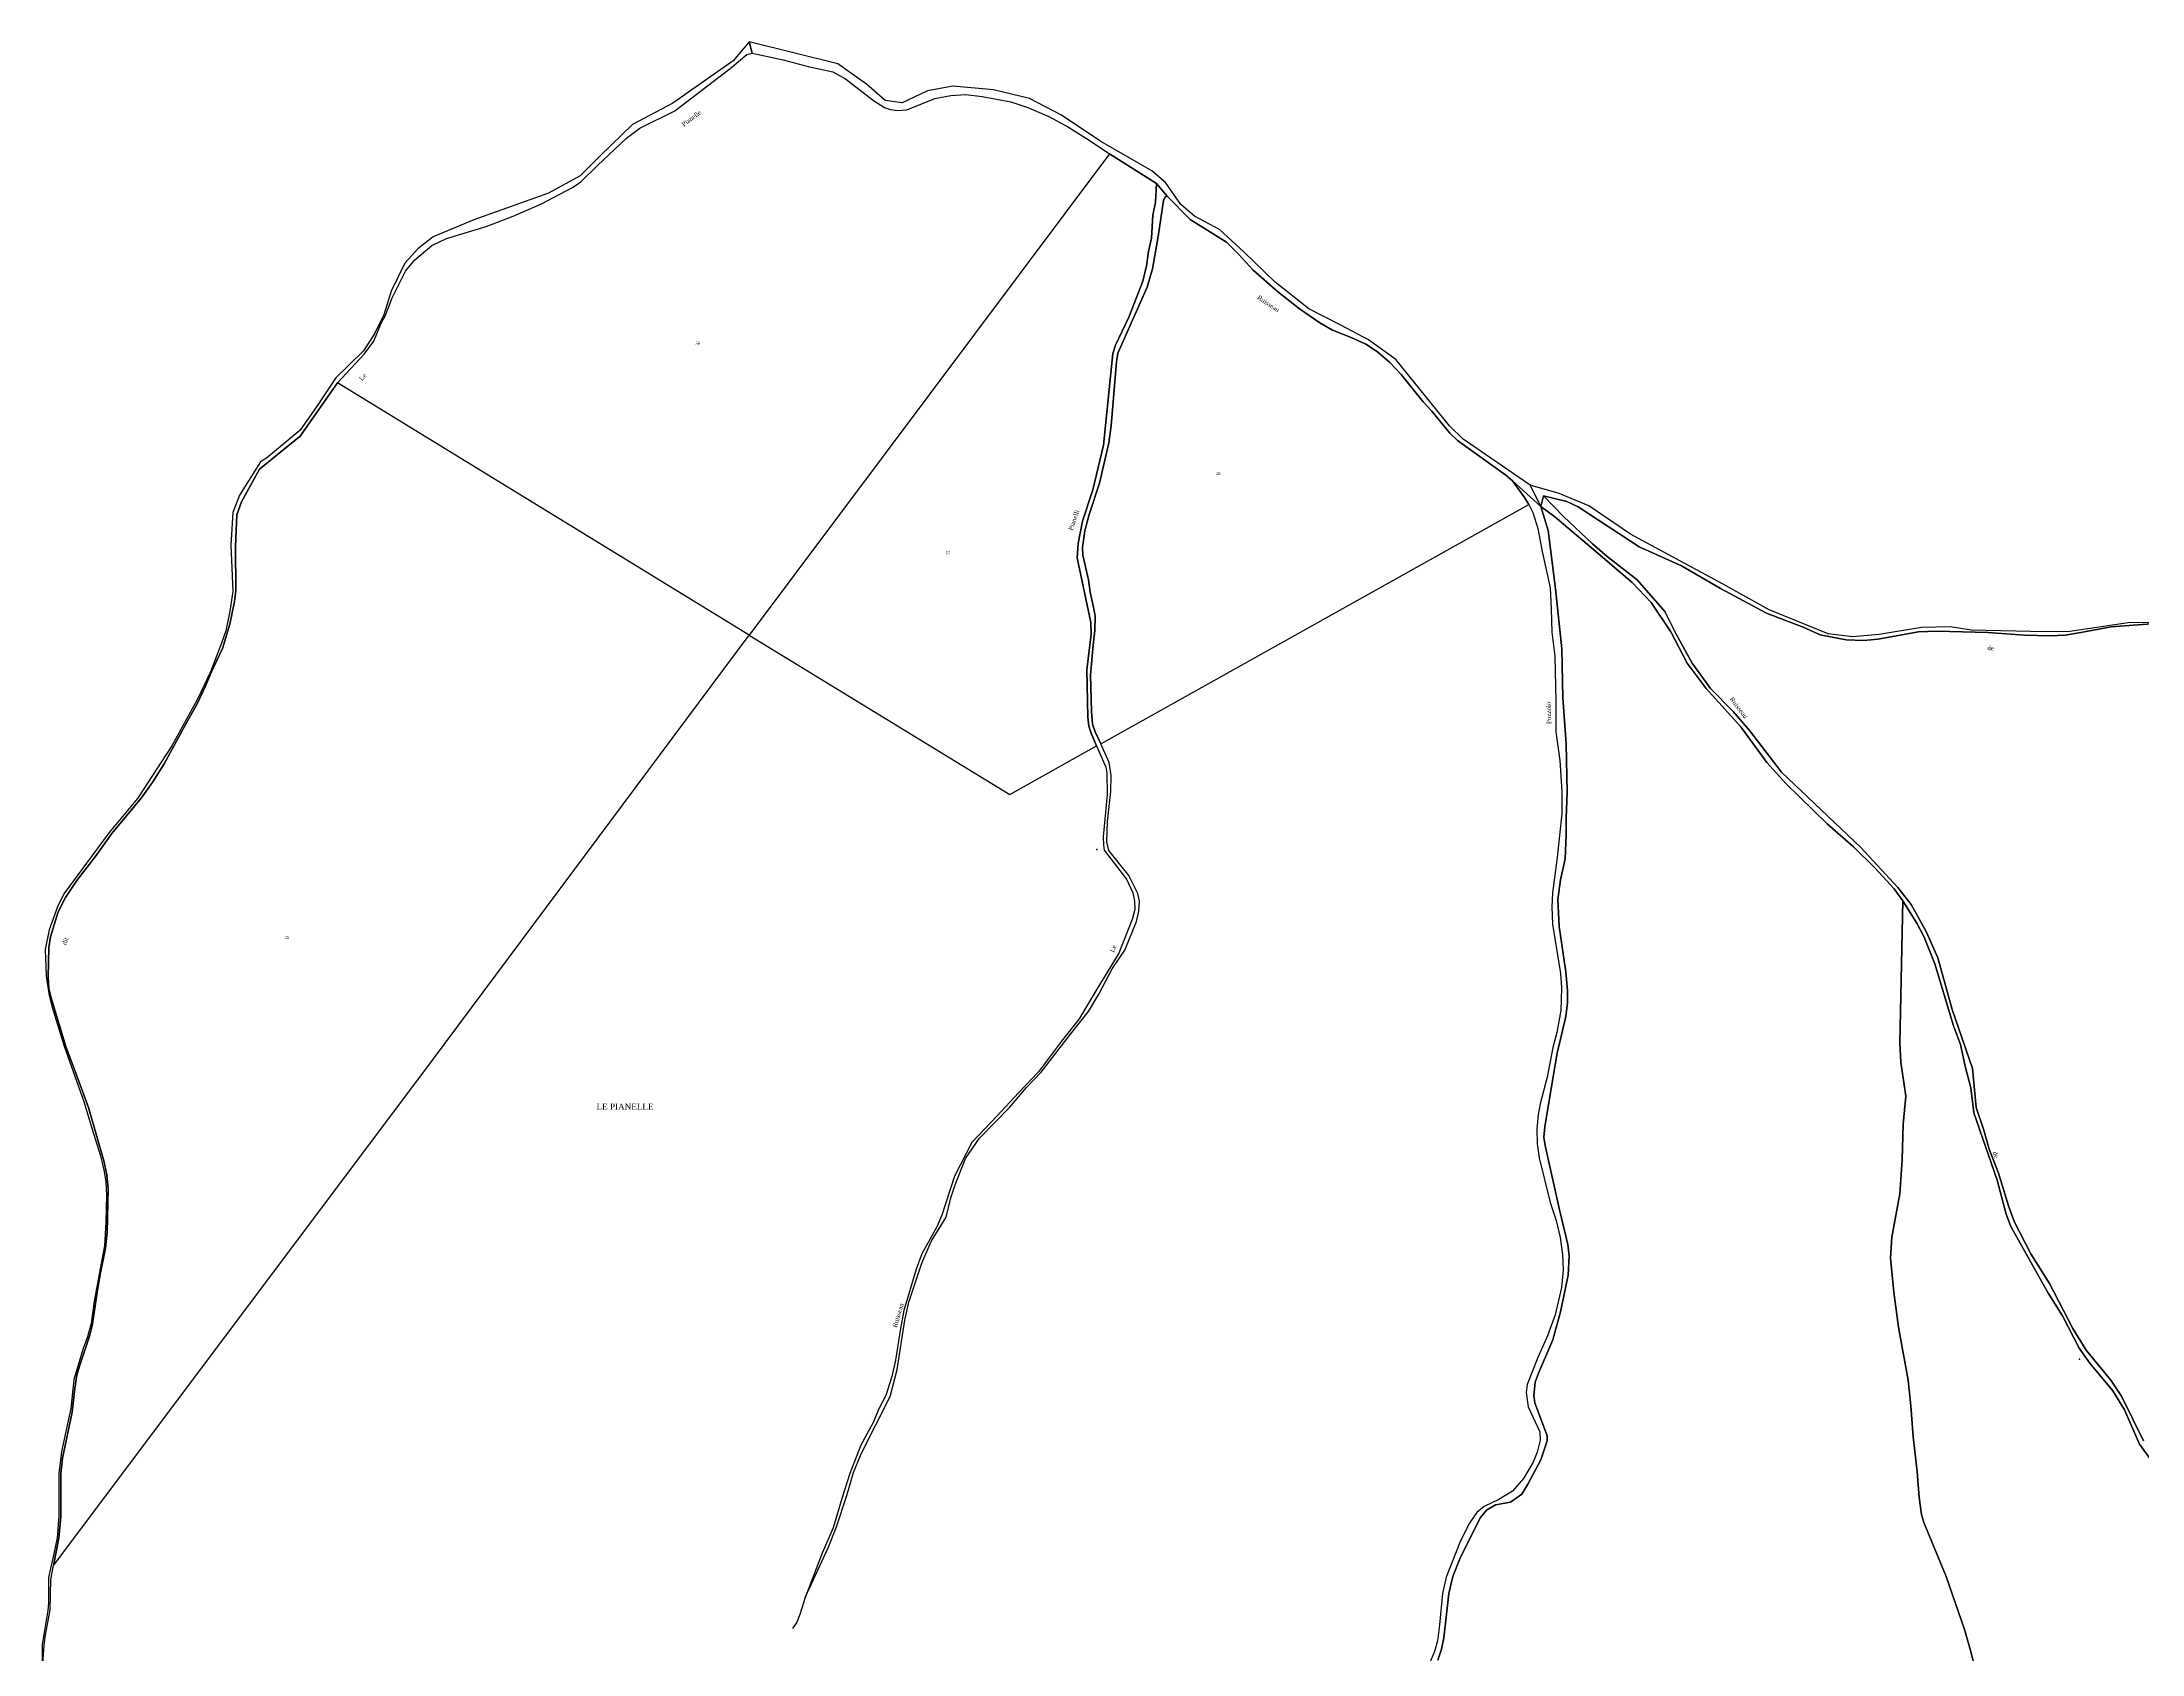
# Model space of a CAD drawing. Extents: x 1197506 to 1206978, y 6141540 to 6151741.
# Drawn here: x 1201715 to 1203104, y 6144646 to 6145712 of the extents above; entities that cross this region are included whole.
import ezdxf

# ---------------------------------------------------------------- set-up
doc = ezdxf.new("R2010")
doc.units = 0
doc.linetypes.add('CONTINU', pattern=[0])
doc.layers.get('0').update_dxf_attribs({"linetype": 'CONTINU'})
for name, color, linetype in [('1FLECHEFL', 7, 'CONTINU'), ('1LIEUDIT', 7, 'CONTINU'), ('1PARCELLE', 7, 'CONTINU'), ('1SUBDSECT', 7, 'CONTINU'), ('1TRONFLUV', 7, 'CONTINU'), ('3LIEUDITTEX', 7, 'CONTINU'), ('3PARCELLETEX', 7, 'CONTINU'), ('3TOPOLINE', 7, 'CONTINU'), ('3TRONFLUVTEX', 7, 'CONTINU')]:
    doc.layers.add(name, color=color, linetype=linetype)
doc.styles.get("Standard").update_dxf_attribs({"font": 'Times New Roman'})

# ---------------------------------------------------------------- blocks, each defined once
blk = doc.blocks.new('FLECHRU1')
blk.add_point((0, 0))

msp = doc.modelspace()

# ---------------------------------------------------------------- linework, layer by layer
at = {"layer": '1LIEUDIT'}
for points in [[(1202638.53, 6144642.13), (1202640.9, 6144649.33), (1202642.35, 6144656.96), (1202645.74, 6144686.22), (1202648.45, 6144697.51), (1202653.35, 6144710.31), (1202666.64, 6144736.54), (1202670.73, 6144741.44), (1202676.58, 6144744.81), (1202686.45, 6144746.73), (1202694, 6144752.04), (1202697.99, 6144758.51), (1202706.6, 6144774.69), (1202710.75, 6144787.32), (1202710.82, 6144790.54), (1202702.62, 6144812.43), (1202701.84, 6144817.3), (1202702.86, 6144826.02), (1202704.97, 6144832.07), (1202714.56, 6144853.99), (1202719.49, 6144872.6), (1202724.55, 6144896.78), (1202725.26, 6144909.57), (1202724.36, 6144917.01), (1202719.01, 6144940.09), (1202709.5, 6144982.61), (1202708.62, 6144988.17), (1202709.2, 6144994.83), (1202714.58, 6145026.91), (1202717.38, 6145043.56), (1202723.1, 6145067.87), (1202724.22, 6145076.99), (1202724.17, 6145085.01), (1202723.05, 6145097.52), (1202718.75, 6145127.44), (1202717.89, 6145145.24), (1202719.6, 6145158.37), (1202722.61, 6145172.15), (1202723.33, 6145187.75), (1202723.33, 6145199.34), (1202724.04, 6145216.11), (1202723.37, 6145248.24), (1202721.02, 6145278.77), (1202720.45, 6145311.15), (1202716.33, 6145350.71), (1202711.45, 6145389.44), (1202706.47, 6145405.24), (1202706.47, 6145405.24), (1202699.41, 6145419.35), (1202655.13, 6145449.66), (1202646.05, 6145458.56), (1202610.66, 6145502.39), (1202592.5, 6145515.55), (1202574.32, 6145525.26), (1202553.04, 6145535.95), (1202530.81, 6145553.6), (1202510.44, 6145573.52), (1202494.01, 6145588.52), (1202477.6, 6145597.35), (1202468.56, 6145605.06), (1202458.2, 6145619.53), (1202449.25, 6145627.18), (1202415.46, 6145646.69), (1202389.49, 6145664.12), (1202368.45, 6145675.17), (1202344.62, 6145680.8), (1202317.69, 6145683.28), (1202300.98, 6145680.16), (1202284.21, 6145672.18), (1202272.82, 6145673.7), (1202260.52, 6145684.65), (1202241.49, 6145698.03), (1202182.91, 6145712.47), (1202172.32, 6145700.11), (1202132.42, 6145671.96), (1202105.71, 6145657.88), (1202084.31, 6145637.17), (1202071.07, 6145623.98), (1202050.14, 6145612.56), (1202000.82, 6145594.74), (1201973.93, 6145583.57), (1201963.74, 6145575.58), (1201955.28, 6145566.17), (1201946.17, 6145547.74), (1201941.21, 6145532.1), (1201935.34, 6145519.9), (1201927.79, 6145508.09), (1201909.63, 6145490.31), (1201897.16, 6145471.82), (1201885.89, 6145455.76), (1201863.77, 6145437.12), (1201859.73, 6145434.83), (1201845.85, 6145412.8), (1201841.49, 6145401.19), (1201840.17, 6145379.6), (1201841.42, 6145349.31), (1201839.53, 6145336.08), (1201836.8, 6145322.89), (1201833.97, 6145314.86), (1201826.53, 6145295.85), (1201818.03, 6145277.81), (1201801.12, 6145246.87), (1201778.42, 6145212.16), (1201759.65, 6145189.64), (1201729.71, 6145148.97), (1201725.46, 6145140.52), (1201720, 6145125.23), (1201717.25, 6145112.13), (1201718.02, 6145094.59), (1201720.01, 6145081.82), (1201721.96, 6145074), (1201729.92, 6145048.33), (1201742.77, 6145011.68), (1201748.22, 6144994.03), (1201753.82, 6144975.78), (1201756.24, 6144965.47), (1201757.3, 6144958.53), (1201757.95, 6144949.53), (1201757.49, 6144932.09), (1201756.57, 6144916.21), (1201754.73, 6144907), (1201749.75, 6144879.55), (1201747.65, 6144864.86), (1201745.25, 6144856.05), (1201742.35, 6144848.24), (1201736.26, 6144827.73), (1201735.49, 6144821.33), (1201734.22, 6144808.68), (1201728.09, 6144780.14), (1201726.27, 6144765.63), (1201726.28, 6144737.39), (1201725.13, 6144723.01), (1201723.18, 6144713.53), (1201719.39, 6144696.91), (1201719.4, 6144680.05), (1201719.1, 6144674.92), (1201715.18, 6144652.39), (1201715.25, 6144632.92)], [(1203111.22, 6145328.57), (1203095.13, 6145328.21), (1203056.42, 6145322.53), (1203040.19, 6145322.41), (1202991.45, 6145323.33), (1202977.39, 6145325.53), (1202958.41, 6145325.27), (1202930.34, 6145320.51), (1202912.67, 6145319.1), (1202896.56, 6145320.96), (1202857.52, 6145336.89), (1202826.71, 6145354.1), (1202765.8, 6145386.88), (1202738.21, 6145405.75), (1202718.73, 6145413.85), (1202699.41, 6145419.35), (1202706.47, 6145405.24), (1202706.47, 6145405.24), (1202711.45, 6145389.44), (1202716.33, 6145350.71), (1202720.45, 6145311.15), (1202721.02, 6145278.77), (1202723.37, 6145248.24), (1202724.04, 6145216.11), (1202723.33, 6145199.34), (1202723.33, 6145187.75), (1202722.61, 6145172.15), (1202719.6, 6145158.37), (1202717.89, 6145145.24), (1202718.75, 6145127.44), (1202723.05, 6145097.52), (1202724.17, 6145085.01), (1202724.22, 6145076.99), (1202723.1, 6145067.87), (1202717.38, 6145043.56), (1202714.58, 6145026.91), (1202709.2, 6144994.83), (1202708.62, 6144988.17), (1202709.5, 6144982.61), (1202719.01, 6144940.09), (1202724.36, 6144917.01), (1202725.26, 6144909.57), (1202724.55, 6144896.78), (1202719.49, 6144872.6), (1202714.56, 6144853.99), (1202704.97, 6144832.07), (1202702.86, 6144826.02), (1202701.84, 6144817.3), (1202702.62, 6144812.43), (1202710.82, 6144790.54), (1202710.75, 6144787.32), (1202706.6, 6144774.69), (1202697.99, 6144758.51), (1202694, 6144752.04), (1202686.45, 6144746.73), (1202676.58, 6144744.81), (1202670.73, 6144741.44), (1202666.64, 6144736.54), (1202653.35, 6144710.31), (1202648.45, 6144697.51), (1202645.74, 6144686.22), (1202642.35, 6144656.96), (1202640.9, 6144649.33), (1202638.53, 6144642.13)]]:
    msp.add_lwpolyline(points, dxfattribs=at)
at = {"layer": '1PARCELLE'}
for points in [[(1202182.96, 6145320.07), (1201910.72, 6145486.93), (1201928.33, 6145505.96), (1201934.75, 6145514.63), (1201939.58, 6145526.39), (1201942.11, 6145531.19), (1201946.77, 6145543.19), (1201955.72, 6145560.97), (1201961.86, 6145568.49), (1201973.11, 6145577.91), (1201982.76, 6145582.54), (1202009.05, 6145590.36), (1202026.78, 6145597.22), (1202045.58, 6145605.4), (1202066.03, 6145616.19), (1202071.54, 6145620.05), (1202082.54, 6145630.73), (1202101.84, 6145648.82), (1202110.53, 6145655.4), (1202133.76, 6145666.93), (1202170.44, 6145694.97), (1202181.49, 6145704.24), (1202185.01, 6145705.07), (1202205.52, 6145700.75), (1202221.99, 6145696.19), (1202238.26, 6145692.67), (1202246.7, 6145688), (1202265.18, 6145673.73), (1202272.53, 6145669.25), (1202276.26, 6145667.92), (1202281.17, 6145667.27), (1202287.2, 6145667.55), (1202305.75, 6145675.03), (1202316.26, 6145677.17), (1202326.25, 6145677.64), (1202337.04, 6145676.35), (1202356.08, 6145672.8), (1202367.15, 6145669.24), (1202381.14, 6145663.16), (1202394.14, 6145656.16), (1202407.74, 6145647.57), (1202421.27, 6145638.48), (1202182.96, 6145320.07)], [(1202182.96, 6145320.07), (1202355.4, 6145214.75), (1202412.58, 6145246.82), (1202409.04, 6145255.35), (1202407.66, 6145259.92), (1202406.93, 6145265.96), (1202406.19, 6145297.24), (1202409.17, 6145320.74), (1202408.96, 6145328.47), (1202399.98, 6145371.18), (1202400.55, 6145380.8), (1202403.36, 6145395.61), (1202410.22, 6145416.36), (1202417.23, 6145445.82), (1202423.51, 6145506.35), (1202425.21, 6145511.91), (1202434, 6145530.44), (1202437.68, 6145539.46), (1202443.24, 6145554.36), (1202445.66, 6145564.31), (1202447.13, 6145573.81), (1202448.96, 6145582.62), (1202449.92, 6145597.88), (1202451.73, 6145606.5), (1202452.43, 6145618.78), (1202421.27, 6145638.48), (1202182.96, 6145320.07)], [(1202415.47, 6145248.34), (1202698.7, 6145406.47), (1202695.38, 6145411.86), (1202687.85, 6145422.1), (1202683.5, 6145425.86), (1202651.36, 6145448.82), (1202646.3, 6145453.8), (1202634.58, 6145468.33), (1202628.73, 6145474.44), (1202614.11, 6145492.44), (1202606.63, 6145500.37), (1202598.6, 6145507.58), (1202590.78, 6145512.62), (1202581.11, 6145517.08), (1202568.81, 6145521.81), (1202560.48, 6145526.81), (1202547.01, 6145535.94), (1202532.31, 6145547.37), (1202516.4, 6145561.51), (1202506.64, 6145572.1), (1202498.55, 6145580.03), (1202474.62, 6145595.14), (1202459.52, 6145610.47), (1202458.14, 6145609.98), (1202457.05, 6145607.59), (1202453.55, 6145583.74), (1202449.8, 6145562.41), (1202446.17, 6145550.4), (1202426.81, 6145506.73), (1202425.88, 6145500.85), (1202422.41, 6145458.78), (1202420.83, 6145447.34), (1202414.69, 6145420.61), (1202407.84, 6145399.98), (1202404.99, 6145389.22), (1202403.42, 6145378.18), (1202403.71, 6145372.93), (1202407.42, 6145356.63), (1202408.4, 6145348.6), (1202410.78, 6145338.64), (1202411.71, 6145332.76), (1202411.48, 6145323.25), (1202410.4, 6145313.54), (1202408.71, 6145293.82), (1202409.31, 6145269.44), (1202410.05, 6145261.25), (1202411.81, 6145256.19), (1202415.47, 6145248.34)], [(1201722.86, 6144704.78), (1201965, 6145027.84), (1202182.96, 6145320.07), (1201910.72, 6145486.93), (1201885.87, 6145451.85), (1201859.14, 6145429.99), (1201847.1, 6145408.24), (1201844.02, 6145399.71), (1201843.27, 6145378.84), (1201843.33, 6145349.43), (1201842.5, 6145342.39), (1201839.37, 6145327.44), (1201834.6, 6145311.32), (1201827, 6145295.39), (1201823.35, 6145286.31), (1201817.7, 6145274.22), (1201810.81, 6145262.08), (1201796.08, 6145235.04), (1201788.55, 6145223.2), (1201780.86, 6145212.31), (1201761.27, 6145188.84), (1201750.41, 6145173.42), (1201738.3, 6145157.92), (1201730.66, 6145146.62), (1201725.84, 6145137.06), (1201720.76, 6145120.55), (1201719.68, 6145113.48), (1201719.27, 6145093.89), (1201719.64, 6145086.37), (1201721.02, 6145080.81), (1201730.89, 6145048), (1201738.11, 6145028.6), (1201745.86, 6145007.67), (1201756.05, 6144972.39), (1201758.15, 6144963.13), (1201758.96, 6144954.13), (1201758.37, 6144925.29), (1201757.18, 6144914.54), (1201753.6, 6144897.22), (1201751.61, 6144885.38), (1201748.44, 6144863.31), (1201746.81, 6144857.14), (1201740.18, 6144837.32), (1201738.21, 6144830.74), (1201736.94, 6144822.07), (1201735.03, 6144806.24), (1201728.84, 6144775.75), (1201727.67, 6144765.33), (1201727.67, 6144737.06), (1201726.26, 6144722.72), (1201722.86, 6144704.78)]]:
    msp.add_lwpolyline(points, close=True, dxfattribs=at)
for points in [[(1203110.39, 6145327.71), (1203083.77, 6145325.57), (1203063.67, 6145321.91), (1203053.34, 6145320.1), (1203043.18, 6145319.7), (1203026.51, 6145320.14), (1203002.22, 6145321.8), (1202968.75, 6145322.76), (1202956.28, 6145322.27), (1202929.47, 6145317.52), (1202920.27, 6145316.65), (1202908.52, 6145317.14), (1202891.24, 6145320.29), (1202880.08, 6145325.31), (1202855.77, 6145334.59), (1202825.31, 6145351.02), (1202799.59, 6145366.06), (1202771.6, 6145378.65), (1202731.29, 6145404.93), (1202723.73, 6145408.47), (1202708.23, 6145412.23), (1202721.54, 6145398.67), (1202740.66, 6145380.53), (1202750.4, 6145372.23), (1202770.34, 6145356.77), (1202788.69, 6145335.79), (1202796.19, 6145320.71), (1202806.6, 6145301.57), (1202818.75, 6145284.82), (1202833.68, 6145269.52), (1202844.92, 6145256.8), (1202865.69, 6145229.5), (1202918.21, 6145179.76), (1202942.8, 6145153.16), (1202951.52, 6145142), (1202961.47, 6145124.13), (1202969.11, 6145106.77), (1202978.69, 6145072.49), (1202992.06, 6145033.44), (1202994.45, 6145007.73), (1202999.5, 6144992.8), (1203003.21, 6144980.07), (1203009.19, 6144964.15), (1203015.89, 6144942.65), (1203019.77, 6144931.78), (1203030.69, 6144910.83), (1203043.1, 6144891.3), (1203058.44, 6144861.51), (1203067.26, 6144847.26), (1203083.53, 6144827.33), (1203090.7, 6144816.73), (1203105.3, 6144787.28)], [(1201715.52, 6144636.15), (1201716.53, 6144652.16), (1201717.32, 6144657.5), (1201720.52, 6144675.38), (1201721.09, 6144695.45), (1201722.86, 6144704.78), (1201965, 6145027.84), (1202182.96, 6145320.07), (1202355.4, 6145214.75), (1202412.58, 6145246.82), (1202418.74, 6145232.74), (1202419.53, 6145228.77), (1202419.72, 6145214.75), (1202417.1, 6145186.74), (1202417.19, 6145181.47), (1202417.74, 6145177.95), (1202432.59, 6145158.62), (1202436.71, 6145149.62), (1202437.81, 6145144.14), (1202437.93, 6145138.74), (1202436.44, 6145132.62), (1202427.39, 6145109.83), (1202412.2, 6145084.78), (1202401.27, 6145066.4), (1202389.59, 6145051.61), (1202374.32, 6145031.33), (1202361.19, 6145017.67), (1202346.7, 6145001.9), (1202330.1, 6144984.63), (1202318.74, 6144962.36), (1202310.34, 6144936.41), (1202307.02, 6144928.79), (1202297.04, 6144910.89), (1202293.37, 6144900.67), (1202285.25, 6144873.33), (1202283, 6144861.59), (1202279.66, 6144840.62), (1202277.31, 6144829.7), (1202273.37, 6144817.18), (1202268.9, 6144808.71), (1202264.78, 6144798.92), (1202256.72, 6144784.42), (1202249.44, 6144765.69), (1202244.43, 6144749.78), (1202238.57, 6144729.64), (1202231.14, 6144712.82), (1202220.06, 6144683.67), (1202235.23, 6144716.44), (1202240.77, 6144730.24), (1202247.42, 6144751.16), (1202251.83, 6144766.17), (1202257.05, 6144778.59), (1202276.14, 6144816.55), (1202280.8, 6144834.38), (1202285.91, 6144866.99), (1202288.61, 6144878.85), (1202297.08, 6144904.8), (1202303.33, 6144918.95), (1202313.32, 6144935.08), (1202316.31, 6144947.99), (1202319.26, 6144956.61), (1202326.1, 6144973.95), (1202335.36, 6144987.36), (1202355.02, 6145007.71), (1202366.41, 6145020.96), (1202376.08, 6145031.15), (1202395.43, 6145056.24), (1202407.29, 6145071.25), (1202414.17, 6145082.72), (1202423.07, 6145099.37), (1202431.46, 6145111.83), (1202439.13, 6145130.65), (1202440.75, 6145137.58), (1202441.05, 6145144.22), (1202440.11, 6145149.15), (1202434.04, 6145161.08), (1202420.79, 6145177.73), (1202419.42, 6145183.41), (1202419.96, 6145196.96), (1202422.22, 6145216.69), (1202422.45, 6145227.32), (1202421.13, 6145235.88), (1202415.47, 6145248.34), (1202698.7, 6145406.47), (1202701.37, 6145401.24), (1202704.69, 6145390.59), (1202707.35, 6145375.49), (1202712.77, 6145351.53), (1202713.45, 6145337.48), (1202713.78, 6145322.11), (1202715.8, 6145306.16), (1202716.42, 6145276.5), (1202716.41, 6145256.17), (1202719.03, 6145237.26), (1202720.48, 6145216.67), (1202720.41, 6145202.1), (1202717.44, 6145173.06), (1202714.23, 6145149.68), (1202713.82, 6145140.33), (1202714.38, 6145128.91), (1202719.68, 6145096.28), (1202720.28, 6145086.75), (1202719.69, 6145071.96), (1202717.19, 6145057.39), (1202714.59, 6145047.34), (1202710.77, 6145027.72), (1202706.03, 6145010.13), (1202704.7, 6145002.96), (1202703.86, 6144993.34), (1202704.06, 6144983.68), (1202705.42, 6144974.39), (1202712.72, 6144944.78), (1202716.68, 6144932.93), (1202719.38, 6144921.65), (1202720.91, 6144910.52), (1202721.24, 6144900.25), (1202720.21, 6144888.69), (1202716.1, 6144870.47), (1202710.95, 6144856.63), (1202704.56, 6144842.29), (1202697.63, 6144824.38), (1202696.78, 6144819.29), (1202698.11, 6144809.66), (1202706.01, 6144793.13), (1202706.2, 6144787.58), (1202704.25, 6144779.65), (1202701.6, 6144773.03), (1202695.07, 6144762.25), (1202687.81, 6144753.85), (1202678.71, 6144748.4), (1202669.15, 6144743.81), (1202664.2, 6144739.71), (1202659.57, 6144733.2), (1202653.34, 6144721.15), (1202643.89, 6144697.05), (1202641.56, 6144686.17), (1202639.47, 6144665.41), (1202638.18, 6144654.96), (1202636.14, 6144647.97), (1202630.65, 6144634.55)], [(1202993.99, 6144635.84), (1202990.66, 6144648.57), (1202986.78, 6144662.35), (1202974.69, 6144697.47), (1202959.92, 6144733.16), (1202958.39, 6144738.46), (1202956.81, 6144749.71), (1202955.59, 6144766.7), (1202952.93, 6144789.81), (1202951.34, 6144810.32), (1202949.62, 6144827.24), (1202943.1, 6144862.44), (1202940.14, 6144885.46), (1202937.8, 6144907.96), (1202938.82, 6144921.86), (1202943.97, 6144950.49), (1202945.66, 6144972.98), (1202946.26, 6144996.62), (1202947.95, 6145015.23), (1202944.68, 6145037.69), (1202943.92, 6145050.27), (1202946.1, 6145144.39), (1202940.24, 6145152.3), (1202927.4, 6145166.24), (1202913.37, 6145180.09), (1202895.87, 6145195.23), (1202868.76, 6145221.69), (1202856.09, 6145235.9), (1202838.87, 6145259.38), (1202815.88, 6145284.89), (1202803.42, 6145301.6), (1202792.47, 6145322.24), (1202779.57, 6145341.8), (1202766.97, 6145354.9), (1202742.9, 6145375.45), (1202715.78, 6145398.42), (1202706.47, 6145405.24), (1202711.45, 6145389.44), (1202716.33, 6145350.71), (1202720.45, 6145311.15), (1202721.02, 6145278.77), (1202723.37, 6145248.24), (1202724.04, 6145216.11), (1202723.33, 6145199.34), (1202723.33, 6145187.75), (1202722.61, 6145172.15), (1202719.6, 6145158.37), (1202717.89, 6145145.24), (1202718.75, 6145127.44), (1202723.05, 6145097.52), (1202724.17, 6145085.01), (1202724.22, 6145076.99), (1202723.1, 6145067.87), (1202717.38, 6145043.56), (1202714.58, 6145026.91), (1202709.2, 6144994.83), (1202708.62, 6144988.17), (1202709.5, 6144982.61), (1202719.01, 6144940.09), (1202724.36, 6144917.01), (1202725.26, 6144909.57), (1202724.55, 6144896.78), (1202719.49, 6144872.6), (1202714.56, 6144853.99), (1202704.97, 6144832.07), (1202702.86, 6144826.02), (1202701.84, 6144817.3), (1202702.62, 6144812.43), (1202710.82, 6144790.54), (1202710.75, 6144787.32), (1202706.6, 6144774.69), (1202697.99, 6144758.51), (1202694, 6144752.04), (1202686.45, 6144746.73), (1202676.58, 6144744.81), (1202670.73, 6144741.44), (1202666.64, 6144736.54), (1202653.35, 6144710.31), (1202648.45, 6144697.51), (1202645.74, 6144686.22), (1202642.35, 6144656.96), (1202640.9, 6144649.33), (1202638.53, 6144642.13)], [(1203129.7, 6144747.55), (1203102.62, 6144785.08), (1203092.64, 6144807.71), (1203084.97, 6144820.26), (1203069.69, 6144838.52), (1203062.57, 6144848.49), (1203051.64, 6144869.96), (1203041.93, 6144885.32), (1203017.39, 6144928.94), (1203014.32, 6144937.06), (1203008.34, 6144959.62), (1202993.03, 6145004.09), (1202990.97, 6145020.72), (1202987.16, 6145035.04), (1202984.24, 6145049.27), (1202979.63, 6145061.79), (1202967.22, 6145102.74), (1202960.22, 6145120.3), (1202955.26, 6145129.68), (1202946.1, 6145144.39), (1202943.92, 6145050.27), (1202944.68, 6145037.69), (1202947.95, 6145015.23), (1202946.26, 6144996.62), (1202945.66, 6144972.98), (1202943.97, 6144950.49), (1202938.82, 6144921.86), (1202937.8, 6144907.96), (1202940.14, 6144885.46), (1202943.1, 6144862.44), (1202949.62, 6144827.24), (1202951.34, 6144810.32), (1202952.93, 6144789.81), (1202955.59, 6144766.7), (1202956.81, 6144749.71), (1202958.39, 6144738.46), (1202959.92, 6144733.16), (1202974.69, 6144697.47), (1202986.78, 6144662.35), (1202990.66, 6144648.57), (1202993.99, 6144635.84)]]:
    msp.add_lwpolyline(points, dxfattribs=at)
at = {"layer": '1SUBDSECT'}
msp.add_lwpolyline([(1203111.22, 6145328.57), (1203095.13, 6145328.21), (1203056.42, 6145322.53), (1203040.19, 6145322.41), (1202991.45, 6145323.33), (1202977.39, 6145325.53), (1202958.41, 6145325.27), (1202930.34, 6145320.51), (1202912.67, 6145319.1), (1202896.56, 6145320.96), (1202857.52, 6145336.89), (1202826.71, 6145354.1), (1202765.8, 6145386.88), (1202738.21, 6145405.75), (1202718.73, 6145413.85), (1202699.41, 6145419.35), (1202655.13, 6145449.66), (1202646.05, 6145458.56), (1202610.66, 6145502.39), (1202592.5, 6145515.55), (1202574.32, 6145525.26), (1202553.04, 6145535.95), (1202530.81, 6145553.6), (1202510.44, 6145573.52), (1202494.01, 6145588.52), (1202477.6, 6145597.35), (1202468.56, 6145605.06), (1202458.2, 6145619.53), (1202449.25, 6145627.18), (1202415.46, 6145646.69), (1202389.49, 6145664.12), (1202368.45, 6145675.17), (1202344.62, 6145680.8), (1202317.69, 6145683.28), (1202300.98, 6145680.16), (1202284.21, 6145672.18), (1202272.82, 6145673.7), (1202260.52, 6145684.65), (1202241.49, 6145698.03), (1202182.91, 6145712.47), (1202172.32, 6145700.11), (1202132.42, 6145671.96), (1202105.71, 6145657.88), (1202084.31, 6145637.17), (1202071.07, 6145623.98), (1202050.14, 6145612.56), (1202000.82, 6145594.74), (1201973.93, 6145583.57), (1201963.74, 6145575.58), (1201955.28, 6145566.17), (1201946.17, 6145547.74), (1201941.21, 6145532.1), (1201935.34, 6145519.9), (1201927.79, 6145508.09), (1201909.63, 6145490.31), (1201897.16, 6145471.82), (1201885.89, 6145455.76), (1201863.77, 6145437.12), (1201859.73, 6145434.83), (1201859.73, 6145434.83), (1201845.85, 6145412.8), (1201841.49, 6145401.19), (1201840.17, 6145379.6), (1201841.42, 6145349.31), (1201839.53, 6145336.08), (1201836.8, 6145322.89), (1201833.97, 6145314.86), (1201826.53, 6145295.85), (1201818.03, 6145277.81), (1201801.12, 6145246.87), (1201778.42, 6145212.16), (1201759.65, 6145189.64), (1201729.71, 6145148.97), (1201725.46, 6145140.52), (1201720, 6145125.23), (1201717.25, 6145112.13), (1201718.02, 6145094.59), (1201720.01, 6145081.82), (1201721.96, 6145074), (1201729.92, 6145048.33), (1201742.77, 6145011.68), (1201748.22, 6144994.03), (1201753.82, 6144975.78), (1201756.24, 6144965.47), (1201757.3, 6144958.53), (1201757.95, 6144949.53), (1201757.49, 6144932.09), (1201756.57, 6144916.21), (1201754.73, 6144907), (1201749.75, 6144879.55), (1201747.65, 6144864.86), (1201745.25, 6144856.05), (1201742.35, 6144848.24), (1201736.26, 6144827.73), (1201735.49, 6144821.33), (1201734.22, 6144808.68), (1201728.09, 6144780.14), (1201726.27, 6144765.63), (1201726.28, 6144737.39), (1201725.13, 6144723.01), (1201723.18, 6144713.53), (1201719.39, 6144696.91), (1201719.4, 6144680.05), (1201719.1, 6144674.92), (1201715.18, 6144652.39), (1201715.25, 6144632.92)], dxfattribs=at)
at = {"layer": '1TRONFLUV'}
for points in [[(1201715.52, 6144636.15), (1201716.53, 6144652.16), (1201717.32, 6144657.5), (1201720.52, 6144675.38), (1201721.09, 6144695.45), (1201722.86, 6144704.78), (1201722.86, 6144704.78), (1201726.26, 6144722.72), (1201727.67, 6144737.06), (1201727.67, 6144765.33), (1201728.84, 6144775.75), (1201735.03, 6144806.24), (1201736.94, 6144822.07), (1201738.21, 6144830.74), (1201740.18, 6144837.32), (1201746.81, 6144857.14), (1201748.44, 6144863.31), (1201751.61, 6144885.38), (1201753.6, 6144897.22), (1201757.18, 6144914.54), (1201758.37, 6144925.29), (1201758.96, 6144954.13), (1201758.15, 6144963.13), (1201756.05, 6144972.39), (1201745.86, 6145007.67), (1201738.11, 6145028.6), (1201730.89, 6145048), (1201721.02, 6145080.81), (1201719.64, 6145086.37), (1201719.27, 6145093.89), (1201719.68, 6145113.48), (1201720.76, 6145120.55), (1201725.84, 6145137.06), (1201730.66, 6145146.62), (1201738.3, 6145157.92), (1201750.41, 6145173.42), (1201761.27, 6145188.84), (1201780.86, 6145212.31), (1201788.55, 6145223.2), (1201796.08, 6145235.04), (1201810.81, 6145262.08), (1201817.7, 6145274.22), (1201823.35, 6145286.31), (1201827, 6145295.39), (1201834.6, 6145311.32), (1201839.37, 6145327.44), (1201842.5, 6145342.39), (1201843.33, 6145349.43), (1201843.27, 6145378.84), (1201844.02, 6145399.71), (1201847.1, 6145408.24), (1201859.14, 6145429.99), (1201885.87, 6145451.85), (1201910.72, 6145486.93), (1201928.33, 6145505.96), (1201934.75, 6145514.63), (1201939.58, 6145526.39), (1201942.11, 6145531.19), (1201946.77, 6145543.19), (1201955.72, 6145560.97), (1201961.86, 6145568.49), (1201973.11, 6145577.91), (1201982.76, 6145582.54), (1202009.05, 6145590.36), (1202026.78, 6145597.22), (1202045.58, 6145605.4), (1202066.03, 6145616.19), (1202071.54, 6145620.05), (1202082.54, 6145630.73), (1202101.84, 6145648.82), (1202110.53, 6145655.4), (1202133.76, 6145666.93), (1202170.44, 6145694.97), (1202181.49, 6145704.24), (1202185.01, 6145705.07), (1202182.91, 6145712.47), (1202172.32, 6145700.11), (1202132.42, 6145671.96), (1202105.71, 6145657.88), (1202084.31, 6145637.17), (1202071.07, 6145623.98), (1202050.14, 6145612.56), (1202000.82, 6145594.74), (1201973.93, 6145583.57), (1201963.74, 6145575.58), (1201955.28, 6145566.17), (1201946.17, 6145547.74), (1201941.21, 6145532.1), (1201935.34, 6145519.9), (1201927.79, 6145508.09), (1201909.63, 6145490.31), (1201897.16, 6145471.82), (1201885.89, 6145455.76), (1201863.77, 6145437.12), (1201859.73, 6145434.83), (1201845.85, 6145412.8), (1201841.49, 6145401.19), (1201840.17, 6145379.6), (1201841.42, 6145349.31), (1201839.53, 6145336.08), (1201836.8, 6145322.89), (1201833.97, 6145314.86), (1201826.53, 6145295.85), (1201818.03, 6145277.81), (1201801.12, 6145246.87), (1201778.42, 6145212.16), (1201759.65, 6145189.64), (1201729.71, 6145148.97), (1201725.46, 6145140.52), (1201720, 6145125.23), (1201717.25, 6145112.13), (1201718.02, 6145094.59), (1201720.01, 6145081.82), (1201721.96, 6145074), (1201729.92, 6145048.33), (1201742.77, 6145011.68), (1201748.22, 6144994.03), (1201753.82, 6144975.78), (1201756.24, 6144965.47), (1201757.3, 6144958.53), (1201757.95, 6144949.53), (1201757.49, 6144932.09), (1201756.57, 6144916.21), (1201754.73, 6144907), (1201749.75, 6144879.55), (1201747.65, 6144864.86), (1201745.25, 6144856.05), (1201742.35, 6144848.24), (1201736.26, 6144827.73), (1201735.49, 6144821.33), (1201734.22, 6144808.68), (1201728.09, 6144780.14), (1201726.27, 6144765.63), (1201726.28, 6144737.39), (1201725.13, 6144723.01), (1201723.18, 6144713.53), (1201719.39, 6144696.91), (1201719.4, 6144680.05), (1201719.1, 6144674.92), (1201715.18, 6144652.39), (1201715.25, 6144632.92)], [(1203111.22, 6145328.57), (1203095.13, 6145328.21), (1203056.42, 6145322.53), (1203040.19, 6145322.41), (1202991.45, 6145323.33), (1202977.39, 6145325.53), (1202958.41, 6145325.27), (1202930.34, 6145320.51), (1202912.67, 6145319.1), (1202896.56, 6145320.96), (1202857.52, 6145336.89), (1202826.71, 6145354.1), (1202765.8, 6145386.88), (1202738.21, 6145405.75), (1202718.73, 6145413.85), (1202699.41, 6145419.35), (1202655.13, 6145449.66), (1202646.05, 6145458.56), (1202610.66, 6145502.39), (1202592.5, 6145515.55), (1202574.32, 6145525.26), (1202553.04, 6145535.95), (1202530.81, 6145553.6), (1202510.44, 6145573.52), (1202494.01, 6145588.52), (1202477.6, 6145597.35), (1202468.56, 6145605.06), (1202458.2, 6145619.53), (1202449.25, 6145627.18), (1202415.46, 6145646.69), (1202389.49, 6145664.12), (1202368.45, 6145675.17), (1202344.62, 6145680.8), (1202317.69, 6145683.28), (1202300.98, 6145680.16), (1202284.21, 6145672.18), (1202272.82, 6145673.7), (1202260.52, 6145684.65), (1202241.49, 6145698.03), (1202182.91, 6145712.47), (1202185.01, 6145705.07), (1202205.52, 6145700.75), (1202221.99, 6145696.19), (1202238.26, 6145692.67), (1202246.7, 6145688), (1202265.18, 6145673.73), (1202272.53, 6145669.25), (1202276.26, 6145667.92), (1202281.17, 6145667.27), (1202287.2, 6145667.55), (1202305.75, 6145675.03), (1202316.26, 6145677.17), (1202326.25, 6145677.64), (1202337.04, 6145676.35), (1202356.08, 6145672.8), (1202367.15, 6145669.24), (1202381.14, 6145663.16), (1202394.14, 6145656.16), (1202407.74, 6145647.57), (1202421.27, 6145638.48), (1202452.43, 6145618.78), (1202459.52, 6145610.47), (1202474.62, 6145595.14), (1202498.55, 6145580.03), (1202506.64, 6145572.1), (1202516.4, 6145561.51), (1202532.31, 6145547.37), (1202547.01, 6145535.94), (1202560.48, 6145526.81), (1202568.81, 6145521.81), (1202581.11, 6145517.08), (1202590.78, 6145512.62), (1202598.6, 6145507.58), (1202606.63, 6145500.37), (1202614.11, 6145492.44), (1202628.73, 6145474.44), (1202634.58, 6145468.33), (1202646.3, 6145453.8), (1202651.36, 6145448.82), (1202683.5, 6145425.86), (1202687.85, 6145422.1), (1202706.47, 6145405.24), (1202706.47, 6145405.24), (1202708.23, 6145412.23), (1202723.73, 6145408.47), (1202731.29, 6145404.93), (1202771.6, 6145378.65), (1202799.59, 6145366.06), (1202825.31, 6145351.02), (1202855.77, 6145334.59), (1202880.08, 6145325.31), (1202891.24, 6145320.29), (1202908.52, 6145317.14), (1202920.27, 6145316.65), (1202929.47, 6145317.52), (1202956.28, 6145322.27), (1202968.75, 6145322.76), (1203002.22, 6145321.8), (1203026.51, 6145320.14), (1203043.18, 6145319.7), (1203053.34, 6145320.1), (1203063.67, 6145321.91), (1203083.77, 6145325.57), (1203110.39, 6145327.71)], [(1202638.53, 6144642.13), (1202640.9, 6144649.33), (1202642.35, 6144656.96), (1202645.74, 6144686.22), (1202648.45, 6144697.51), (1202653.35, 6144710.31), (1202666.64, 6144736.54), (1202670.73, 6144741.44), (1202676.58, 6144744.81), (1202686.45, 6144746.73), (1202694, 6144752.04), (1202697.99, 6144758.51), (1202706.6, 6144774.69), (1202710.75, 6144787.32), (1202710.82, 6144790.54), (1202702.62, 6144812.43), (1202701.84, 6144817.3), (1202702.86, 6144826.02), (1202704.97, 6144832.07), (1202714.56, 6144853.99), (1202719.49, 6144872.6), (1202724.55, 6144896.78), (1202725.26, 6144909.57), (1202724.36, 6144917.01), (1202719.01, 6144940.09), (1202709.5, 6144982.61), (1202708.62, 6144988.17), (1202709.2, 6144994.83), (1202714.58, 6145026.91), (1202717.38, 6145043.56), (1202723.1, 6145067.87), (1202724.22, 6145076.99), (1202724.17, 6145085.01), (1202723.05, 6145097.52), (1202718.75, 6145127.44), (1202717.89, 6145145.24), (1202719.6, 6145158.37), (1202722.61, 6145172.15), (1202723.33, 6145187.75), (1202723.33, 6145199.34), (1202724.04, 6145216.11), (1202723.37, 6145248.24), (1202721.02, 6145278.77), (1202720.45, 6145311.15), (1202716.33, 6145350.71), (1202711.45, 6145389.44), (1202706.47, 6145405.24), (1202687.85, 6145422.1), (1202687.85, 6145422.1), (1202695.38, 6145411.86), (1202698.7, 6145406.47), (1202701.37, 6145401.24), (1202704.69, 6145390.59), (1202707.35, 6145375.49), (1202712.77, 6145351.53), (1202713.45, 6145337.48), (1202713.78, 6145322.11), (1202715.8, 6145306.16), (1202716.42, 6145276.5), (1202716.41, 6145256.17), (1202719.03, 6145237.26), (1202720.48, 6145216.67), (1202720.41, 6145202.1), (1202717.44, 6145173.06), (1202714.23, 6145149.68), (1202713.82, 6145140.33), (1202714.38, 6145128.91), (1202719.68, 6145096.28), (1202720.28, 6145086.75), (1202719.69, 6145071.96), (1202717.19, 6145057.39), (1202714.59, 6145047.34), (1202710.77, 6145027.72), (1202706.03, 6145010.13), (1202704.7, 6145002.96), (1202703.86, 6144993.34), (1202704.06, 6144983.68), (1202705.42, 6144974.39), (1202712.72, 6144944.78), (1202716.68, 6144932.93), (1202719.38, 6144921.65), (1202720.91, 6144910.52), (1202721.24, 6144900.25), (1202720.21, 6144888.69), (1202716.1, 6144870.47), (1202710.95, 6144856.63), (1202704.56, 6144842.29), (1202697.63, 6144824.38), (1202696.78, 6144819.29), (1202698.11, 6144809.66), (1202706.01, 6144793.13), (1202706.2, 6144787.58), (1202704.25, 6144779.65), (1202701.6, 6144773.03), (1202695.07, 6144762.25), (1202687.81, 6144753.85), (1202678.71, 6144748.4), (1202669.15, 6144743.81), (1202664.2, 6144739.71), (1202659.57, 6144733.2), (1202653.34, 6144721.15), (1202643.89, 6144697.05), (1202641.56, 6144686.17), (1202639.47, 6144665.41), (1202638.18, 6144654.96), (1202636.14, 6144647.97), (1202630.65, 6144634.55)], [(1203105.3, 6144787.28), (1203090.7, 6144816.73), (1203083.53, 6144827.33), (1203067.26, 6144847.26), (1203058.44, 6144861.51), (1203043.1, 6144891.3), (1203030.69, 6144910.83), (1203019.77, 6144931.78), (1203015.89, 6144942.65), (1203009.19, 6144964.15), (1203003.21, 6144980.07), (1202999.5, 6144992.8), (1202994.45, 6145007.73), (1202992.06, 6145033.44), (1202978.69, 6145072.49), (1202969.11, 6145106.77), (1202961.47, 6145124.13), (1202951.52, 6145142), (1202942.8, 6145153.16), (1202918.21, 6145179.76), (1202865.69, 6145229.5), (1202844.92, 6145256.8), (1202833.68, 6145269.52), (1202818.75, 6145284.82), (1202806.6, 6145301.57), (1202796.19, 6145320.71), (1202788.69, 6145335.79), (1202770.34, 6145356.77), (1202750.4, 6145372.23), (1202740.66, 6145380.53), (1202721.54, 6145398.67), (1202708.23, 6145412.23), (1202706.47, 6145405.24), (1202706.47, 6145405.24), (1202715.78, 6145398.42), (1202742.9, 6145375.45), (1202766.97, 6145354.9), (1202779.57, 6145341.8), (1202792.47, 6145322.24), (1202803.42, 6145301.6), (1202815.88, 6145284.89), (1202838.87, 6145259.38), (1202856.09, 6145235.9), (1202868.76, 6145221.69), (1202895.87, 6145195.23), (1202913.37, 6145180.09), (1202927.4, 6145166.24), (1202940.24, 6145152.3), (1202946.1, 6145144.39), (1202955.26, 6145129.68), (1202960.22, 6145120.3), (1202967.22, 6145102.74), (1202979.63, 6145061.79), (1202984.24, 6145049.27), (1202987.16, 6145035.04), (1202990.97, 6145020.72), (1202993.03, 6145004.09), (1203008.34, 6144959.62), (1203014.32, 6144937.06), (1203017.39, 6144928.94), (1203041.93, 6144885.32), (1203051.64, 6144869.96), (1203062.57, 6144848.49), (1203069.69, 6144838.52), (1203084.97, 6144820.26), (1203092.64, 6144807.71), (1203102.62, 6144785.08), (1203129.7, 6144747.55)]]:
    msp.add_lwpolyline(points, dxfattribs=at)
msp.add_lwpolyline([(1202452.43, 6145618.78), (1202451.73, 6145606.5), (1202449.92, 6145597.88), (1202448.96, 6145582.62), (1202447.13, 6145573.81), (1202445.66, 6145564.31), (1202443.24, 6145554.36), (1202437.68, 6145539.46), (1202434, 6145530.44), (1202425.21, 6145511.91), (1202423.51, 6145506.35), (1202417.23, 6145445.82), (1202410.22, 6145416.36), (1202403.36, 6145395.61), (1202400.55, 6145380.8), (1202399.98, 6145371.18), (1202408.96, 6145328.47), (1202409.17, 6145320.74), (1202406.19, 6145297.24), (1202406.93, 6145265.96), (1202407.66, 6145259.92), (1202409.04, 6145255.35), (1202412.58, 6145246.82), (1202418.74, 6145232.74), (1202419.53, 6145228.77), (1202419.72, 6145214.75), (1202417.1, 6145186.74), (1202417.19, 6145181.47), (1202417.74, 6145177.95), (1202432.59, 6145158.62), (1202436.71, 6145149.62), (1202437.81, 6145144.14), (1202437.93, 6145138.74), (1202436.44, 6145132.62), (1202427.39, 6145109.83), (1202412.2, 6145084.78), (1202401.27, 6145066.4), (1202389.59, 6145051.61), (1202374.32, 6145031.33), (1202361.19, 6145017.67), (1202346.7, 6145001.9), (1202330.1, 6144984.63), (1202318.74, 6144962.36), (1202310.34, 6144936.41), (1202307.02, 6144928.79), (1202297.04, 6144910.89), (1202293.37, 6144900.67), (1202285.25, 6144873.33), (1202283, 6144861.59), (1202279.66, 6144840.62), (1202277.31, 6144829.7), (1202273.37, 6144817.18), (1202268.9, 6144808.71), (1202264.78, 6144798.92), (1202256.72, 6144784.42), (1202249.44, 6144765.69), (1202244.43, 6144749.78), (1202238.57, 6144729.64), (1202231.14, 6144712.82), (1202220.06, 6144683.67), (1202235.23, 6144716.44), (1202240.77, 6144730.24), (1202247.42, 6144751.16), (1202251.83, 6144766.17), (1202257.05, 6144778.59), (1202276.14, 6144816.55), (1202280.8, 6144834.38), (1202285.91, 6144866.99), (1202288.61, 6144878.85), (1202297.08, 6144904.8), (1202303.33, 6144918.95), (1202313.32, 6144935.08), (1202316.31, 6144947.99), (1202319.26, 6144956.61), (1202326.1, 6144973.95), (1202335.36, 6144987.36), (1202355.02, 6145007.71), (1202366.41, 6145020.96), (1202376.08, 6145031.15), (1202395.43, 6145056.24), (1202407.29, 6145071.25), (1202414.17, 6145082.72), (1202423.07, 6145099.37), (1202431.46, 6145111.83), (1202439.13, 6145130.65), (1202440.75, 6145137.58), (1202441.05, 6145144.22), (1202440.11, 6145149.15), (1202434.04, 6145161.08), (1202420.79, 6145177.73), (1202419.42, 6145183.41), (1202419.96, 6145196.96), (1202422.22, 6145216.69), (1202422.45, 6145227.32), (1202421.13, 6145235.88), (1202415.47, 6145248.34), (1202411.81, 6145256.19), (1202410.05, 6145261.25), (1202409.31, 6145269.44), (1202408.71, 6145293.82), (1202410.4, 6145313.54), (1202411.48, 6145323.25), (1202411.71, 6145332.76), (1202410.78, 6145338.64), (1202408.4, 6145348.6), (1202407.42, 6145356.63), (1202403.71, 6145372.93), (1202403.42, 6145378.18), (1202404.99, 6145389.22), (1202407.84, 6145399.98), (1202414.69, 6145420.61), (1202420.83, 6145447.34), (1202422.41, 6145458.78), (1202425.88, 6145500.85), (1202426.81, 6145506.73), (1202446.17, 6145550.4), (1202449.8, 6145562.41), (1202453.55, 6145583.74), (1202457.05, 6145607.59), (1202458.14, 6145609.98), (1202459.52, 6145610.47), (1202452.43, 6145618.78)], close=True, dxfattribs=at)
at = {"layer": '3TOPOLINE'}
msp.add_lwpolyline([(1202220.06, 6144683.67), (1202216.39, 6144672.35), (1202214.35, 6144667.22), (1202211.62, 6144663.18)], dxfattribs=at)

# ---------------------------------------------------------------- block references
at = {"layer": '1FLECHEFL'}
for p, rotation in [((1202412.97, 6145178.35), 85.5), ((1203062.79, 6144841.21), 119.9)]:
    msp.add_blockref('FLECHRU1', p, dxfattribs=dict(at, rotation=rotation))

# ---------------------------------------------------------------- texts
at = {"layer": '3LIEUDITTEX'}
msp.add_text('LE PIANELLE', height=4, dxfattribs=at).set_placement((1202081.96, 6145006.25))
at = {"layer": '3PARCELLETEX'}
for s, p in [('56', (1202147.42, 6145512.2)), ('58', (1202491.6, 6145426.08)), ('57', (1202312.93, 6145373.64)), ('55', (1201875.57, 6145119.17))]:
    msp.add_text(s, height=2, dxfattribs=at).set_placement(p)
at = {"layer": '3TRONFLUVTEX'}
for s, rotation, p in [('Pianelle', 37.3, (1202139.75, 6145656.3)), ('Ruisseau', 326.1, (1202518.67, 6145542.75)), ('Le', 47.2, (1201926.85, 6145488.07)), ('Pianelli', 71.7, (1202396.91, 6145389.11)), ('de', 356.2, (1203001.82, 6145310.31)), ('Pozzolo', 91.2, (1202713.47, 6145261.4)), ('Ruisseau', 307.4, (1202831.27, 6145277.81)), ('dit', 72.9, (1201731.22, 6145114.96)), ('Le', 68.3, (1202424.16, 6145109.92)), ('de', 290.8, (1203005.31, 6144977.92)), ('Ruisseau', 73.5, (1202280.54, 6144861.87))]:
    msp.add_text(s, height=3, rotation=rotation, dxfattribs=at).set_placement(p)

doc.saveas('drawing.dxf')
